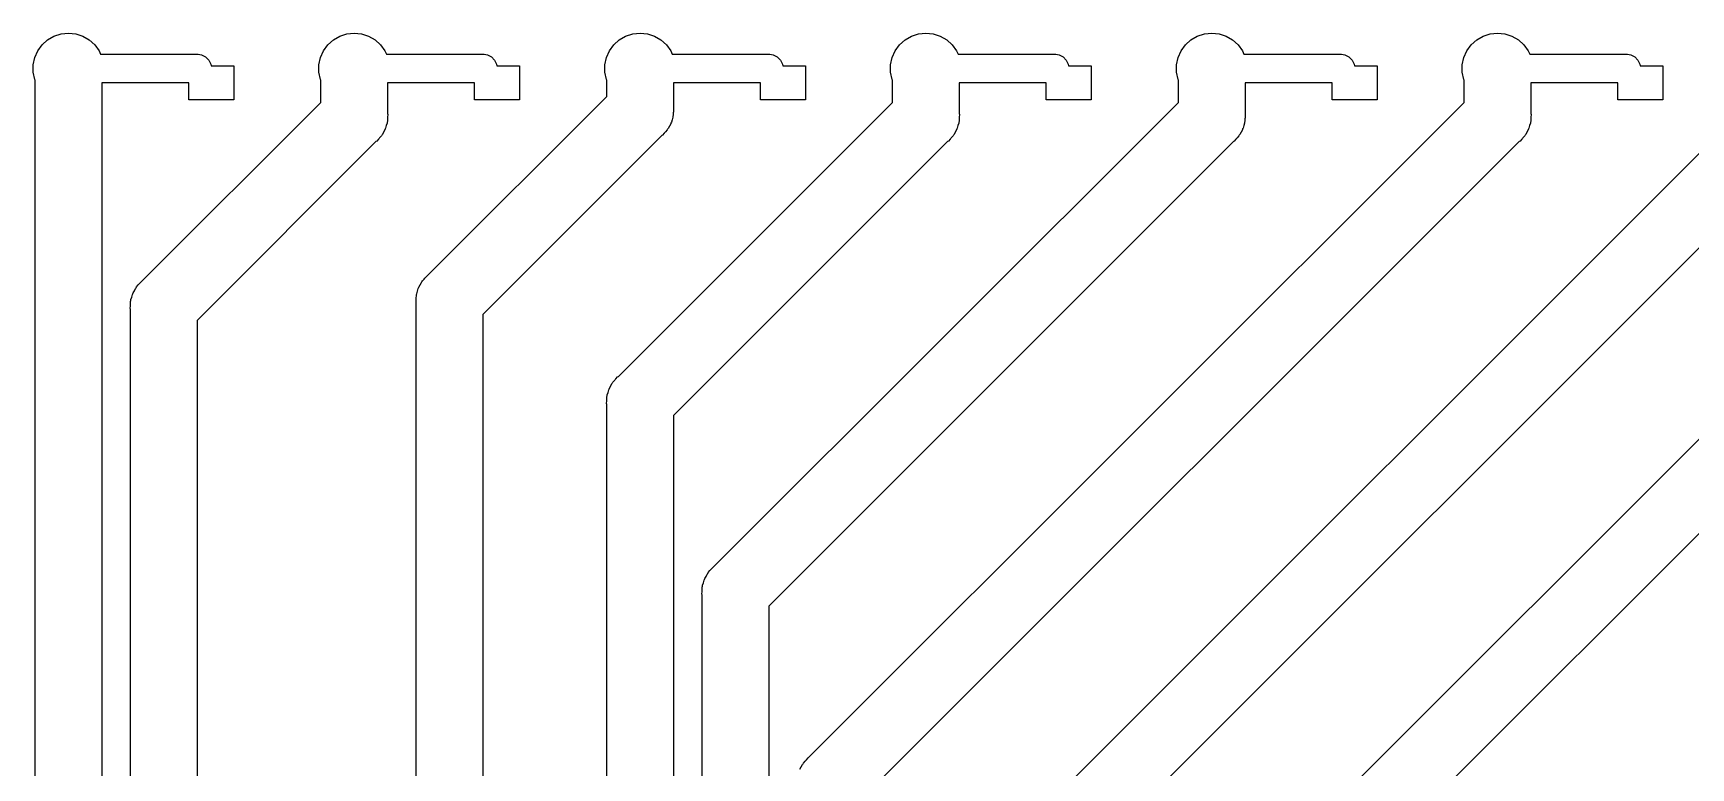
# Model space of a CAD drawing. Extents: x 2.6 to 8.89, y -5.84 to -1.91.
# Drawn here: x 5.963 to 7.703, y -4.484 to -3.713 of the extents above; entities that cross this region are included whole.
import ezdxf

# ---------------------------------------------------------------- set-up
doc = ezdxf.new("R2010")
doc.units = 0
doc.header["$MEASUREMENT"] = 0
doc.layers.add('BLACK', color=7, linetype='CONTINUOUS')

msp = doc.modelspace()

# ---------------------------------------------------------------- linework, layer by layer
at = {"layer": 'BLACK', "linetype": 'CONTINUOUS'}
for p, q in [((5.97235, -3.72511), (5.97813, -3.7199)), ((5.97813, -3.7199), (5.98487, -3.71601)), ((5.98487, -3.71601), (5.99226, -3.71361)), ((5.99226, -3.71361), (6, -3.7128)), ((6, -3.7128), (6.00774, -3.71361)), ((6.00774, -3.71361), (6.01513, -3.71601)), ((6.01513, -3.71601), (6.02187, -3.7199)), ((6.02187, -3.7199), (6.02765, -3.72511)), ((6.27235, -3.72511), (6.27813, -3.7199)), ((6.27813, -3.7199), (6.28487, -3.71601)), ((6.28487, -3.71601), (6.29226, -3.71361)), ((6.29226, -3.71361), (6.3, -3.7128)), ((6.3, -3.7128), (6.30774, -3.71361)), ((6.30774, -3.71361), (6.31513, -3.71601)), ((6.31513, -3.71601), (6.32187, -3.7199)), ((6.32187, -3.7199), (6.32765, -3.72511)), ((6.57235, -3.72511), (6.57813, -3.7199)), ((6.57813, -3.7199), (6.58487, -3.71601)), ((6.58487, -3.71601), (6.59226, -3.71361)), ((6.59226, -3.71361), (6.6, -3.7128)), ((6.6, -3.7128), (6.60774, -3.71361)), ((6.60774, -3.71361), (6.61513, -3.71601)), ((6.61513, -3.71601), (6.62187, -3.7199)), ((6.62187, -3.7199), (6.62765, -3.72511)), ((6.87235, -3.72511), (6.87813, -3.7199)), ((6.87813, -3.7199), (6.88487, -3.71601)), ((6.88487, -3.71601), (6.89226, -3.71361)), ((6.89226, -3.71361), (6.9, -3.7128)), ((6.9, -3.7128), (6.90774, -3.71361)), ((6.90774, -3.71361), (6.91513, -3.71601)), ((6.91513, -3.71601), (6.92187, -3.7199)), ((6.92187, -3.7199), (6.92765, -3.72511)), ((7.17235, -3.72511), (7.17813, -3.7199)), ((7.17813, -3.7199), (7.18487, -3.71601)), ((7.18487, -3.71601), (7.19226, -3.71361)), ((7.19226, -3.71361), (7.2, -3.7128)), ((7.2, -3.7128), (7.20774, -3.71361)), ((7.20774, -3.71361), (7.21513, -3.71601)), ((7.21513, -3.71601), (7.22187, -3.7199)), ((7.22187, -3.7199), (7.22765, -3.72511)), ((7.47235, -3.72511), (7.47813, -3.7199)), ((7.47813, -3.7199), (7.48487, -3.71601)), ((7.48487, -3.71601), (7.49226, -3.71361)), ((7.49226, -3.71361), (7.5, -3.7128)), ((7.5, -3.7128), (7.50774, -3.71361)), ((7.50774, -3.71361), (7.51513, -3.71601)), ((7.51513, -3.71601), (7.52187, -3.7199)), ((7.52187, -3.7199), (7.52765, -3.72511)), ((5.963, -3.74611), (5.96462, -3.7385)), ((5.96462, -3.7385), (5.96778, -3.7314)), ((5.96778, -3.7314), (5.97235, -3.72511)), ((6.02765, -3.72511), (6.03222, -3.7314)), ((6.03222, -3.7314), (6.03382, -3.735)), ((6.03382, -3.735), (6.13622, -3.735)), ((6.13622, -3.735), (6.13973, -3.73556)), ((6.13973, -3.73556), (6.14397, -3.73771)), ((6.14397, -3.73771), (6.14733, -3.74107)), ((6.263, -3.74611), (6.26462, -3.7385)), ((6.26462, -3.7385), (6.26778, -3.7314)), ((6.26778, -3.7314), (6.27235, -3.72511)), ((6.32765, -3.72511), (6.33222, -3.7314)), ((6.33222, -3.7314), (6.33382, -3.735)), ((6.33382, -3.735), (6.43622, -3.735)), ((6.43622, -3.735), (6.43973, -3.73556)), ((6.43973, -3.73556), (6.44397, -3.73771)), ((6.44397, -3.73771), (6.44733, -3.74107)), ((6.563, -3.74611), (6.56462, -3.7385)), ((6.56462, -3.7385), (6.56778, -3.7314)), ((6.56778, -3.7314), (6.57235, -3.72511)), ((6.62765, -3.72511), (6.63222, -3.7314)), ((6.63222, -3.7314), (6.63382, -3.735)), ((6.63382, -3.735), (6.73622, -3.735)), ((6.73622, -3.735), (6.73973, -3.73556)), ((6.73973, -3.73556), (6.74397, -3.73771)), ((6.74397, -3.73771), (6.74733, -3.74107)), ((6.863, -3.74611), (6.86462, -3.7385)), ((6.86462, -3.7385), (6.86778, -3.7314)), ((6.86778, -3.7314), (6.87235, -3.72511)), ((6.92765, -3.72511), (6.93222, -3.7314)), ((6.93222, -3.7314), (6.93382, -3.735)), ((6.93382, -3.735), (7.03622, -3.735)), ((7.03622, -3.735), (7.03973, -3.73556)), ((7.03973, -3.73556), (7.04397, -3.73771)), ((7.04397, -3.73771), (7.04733, -3.74107)), ((7.163, -3.74611), (7.16462, -3.7385)), ((7.16462, -3.7385), (7.16778, -3.7314)), ((7.16778, -3.7314), (7.17235, -3.72511)), ((7.22765, -3.72511), (7.23222, -3.7314)), ((7.23222, -3.7314), (7.23382, -3.735)), ((7.23382, -3.735), (7.33622, -3.735)), ((7.33622, -3.735), (7.33973, -3.73556)), ((7.33973, -3.73556), (7.34397, -3.73771)), ((7.34397, -3.73771), (7.34733, -3.74107)), ((7.463, -3.74611), (7.46462, -3.7385)), ((7.46462, -3.7385), (7.46778, -3.7314)), ((7.46778, -3.7314), (7.47235, -3.72511)), ((7.52765, -3.72511), (7.53222, -3.7314)), ((7.53222, -3.7314), (7.53382, -3.735)), ((7.53382, -3.735), (7.63622, -3.735)), ((7.63622, -3.735), (7.63973, -3.73556)), ((7.63973, -3.73556), (7.64397, -3.73771)), ((7.64397, -3.73771), (7.64733, -3.74107)), ((5.963, -3.75389), (5.963, -3.74611)), ((5.96462, -3.7615), (5.963, -3.75389)), ((6.14733, -3.74107), (6.14948, -3.74531)), ((6.14948, -3.74531), (6.14979, -3.74724)), ((6.14979, -3.74724), (6.17362, -3.74724)), ((6.17362, -3.74724), (6.17362, -3.78268)), ((6.263, -3.75389), (6.263, -3.74611)), ((6.26462, -3.7615), (6.263, -3.75389)), ((6.44733, -3.74107), (6.44948, -3.74531)), ((6.44948, -3.74531), (6.44979, -3.74724)), ((6.44979, -3.74724), (6.47362, -3.74724)), ((6.47362, -3.74724), (6.47362, -3.78268)), ((6.563, -3.75389), (6.563, -3.74611)), ((6.56462, -3.7615), (6.563, -3.75389)), ((6.74733, -3.74107), (6.74948, -3.74531)), ((6.74948, -3.74531), (6.74979, -3.74724)), ((6.74979, -3.74724), (6.77362, -3.74724)), ((6.77362, -3.74724), (6.77362, -3.78268)), ((6.863, -3.75389), (6.863, -3.74611)), ((6.86462, -3.7615), (6.863, -3.75389)), ((7.04733, -3.74107), (7.04948, -3.74531)), ((7.04948, -3.74531), (7.04979, -3.74724)), ((7.04979, -3.74724), (7.07362, -3.74724)), ((7.07362, -3.74724), (7.07362, -3.78268)), ((7.163, -3.75389), (7.163, -3.74611)), ((7.16462, -3.7615), (7.163, -3.75389)), ((7.34733, -3.74107), (7.34948, -3.74531)), ((7.34948, -3.74531), (7.34979, -3.74724)), ((7.34979, -3.74724), (7.37362, -3.74724)), ((7.37362, -3.74724), (7.37362, -3.78268)), ((7.463, -3.75389), (7.463, -3.74611)), ((7.46462, -3.7615), (7.463, -3.75389)), ((7.64733, -3.74107), (7.64948, -3.74531)), ((7.64948, -3.74531), (7.64979, -3.74724)), ((7.64979, -3.74724), (7.67362, -3.74724)), ((7.67362, -3.74724), (7.67362, -3.78268)), ((5.965, -3.76236), (5.96462, -3.7615)), ((5.965, -5.10183), (5.965, -3.76236)), ((6.12638, -3.765), (6.035, -3.765)), ((6.035, -3.765), (6.035, -5.10183)), ((6.12638, -3.78268), (6.12638, -3.765)), ((6.265, -3.76236), (6.26462, -3.7615)), ((6.265, -3.7855), (6.265, -3.76236)), ((6.42638, -3.765), (6.335, -3.765)), ((6.335, -3.765), (6.335, -3.79725)), ((6.42638, -3.78268), (6.42638, -3.765)), ((6.565, -3.76236), (6.56462, -3.7615)), ((6.565, -3.77925), (6.565, -3.76236)), ((6.72638, -3.765), (6.635, -3.765)), ((6.635, -3.765), (6.635, -3.791)), ((6.72638, -3.78268), (6.72638, -3.765)), ((6.865, -3.76236), (6.86462, -3.7615)), ((6.865, -3.7855), (6.865, -3.76236)), ((7.02638, -3.765), (6.935, -3.765)), ((6.935, -3.765), (6.935, -3.79725)), ((7.02638, -3.78268), (7.02638, -3.765)), ((7.165, -3.76236), (7.16462, -3.7615)), ((7.165, -3.7855), (7.165, -3.76236)), ((7.32638, -3.765), (7.235, -3.765)), ((7.235, -3.765), (7.235, -3.79725)), ((7.32638, -3.78268), (7.32638, -3.765)), ((7.465, -3.76236), (7.46462, -3.7615)), ((7.465, -3.7855), (7.465, -3.76236)), ((7.62638, -3.765), (7.535, -3.765)), ((7.535, -3.765), (7.535, -3.79725)), ((7.62638, -3.78268), (7.62638, -3.765)), ((6.0772, -3.9733), (6.265, -3.7855)), ((6.17362, -3.78268), (6.12638, -3.78268)), ((6.3772, -3.96705), (6.565, -3.77925)), ((6.47362, -3.78268), (6.42638, -3.78268)), ((6.5772, -4.0733), (6.865, -3.7855)), ((6.635, -3.791), (6.63514, -3.79191)), ((6.63514, -3.79191), (6.635, -3.79467)), ((6.6772, -4.2733), (7.165, -3.7855)), ((6.77362, -3.78268), (6.72638, -3.78268)), ((6.7772, -4.4733), (7.465, -3.7855)), ((6.8772, -4.6733), (7.765, -3.7855)), ((6.9772, -4.8733), (8.065, -3.7855)), ((7.07362, -3.78268), (7.02638, -3.78268)), ((7.37362, -3.78268), (7.32638, -3.78268)), ((7.67362, -3.78268), (7.62638, -3.78268)), ((6.33357, -3.80994), (6.33286, -3.81261)), ((6.33442, -3.80732), (6.33357, -3.80994)), ((6.33452, -3.8064), (6.33442, -3.80732)), ((6.33476, -3.80551), (6.33452, -3.8064)), ((6.3349, -3.80275), (6.33476, -3.80551)), ((6.335, -3.80183), (6.3349, -3.80275)), ((6.335, -3.79725), (6.33514, -3.79816)), ((6.33514, -3.79816), (6.335, -3.80092)), ((6.335, -3.80092), (6.335, -3.80183)), ((6.63215, -3.80806), (6.63077, -3.81046)), ((6.63244, -3.80719), (6.63215, -3.80806)), ((6.63286, -3.80636), (6.63244, -3.80719)), ((6.63357, -3.80369), (6.63286, -3.80636)), ((6.63442, -3.80107), (6.63357, -3.80369)), ((6.63452, -3.80015), (6.63442, -3.80107)), ((6.63476, -3.79926), (6.63452, -3.80015)), ((6.6349, -3.7965), (6.63476, -3.79926)), ((6.635, -3.79558), (6.6349, -3.7965)), ((6.635, -3.79467), (6.635, -3.79558)), ((6.93357, -3.80994), (6.93286, -3.81261)), ((6.93442, -3.80732), (6.93357, -3.80994)), ((6.93452, -3.8064), (6.93442, -3.80732)), ((6.93476, -3.80551), (6.93452, -3.8064)), ((6.9349, -3.80275), (6.93476, -3.80551)), ((6.935, -3.80183), (6.9349, -3.80275)), ((6.935, -3.79725), (6.93514, -3.79816)), ((6.93514, -3.79816), (6.935, -3.80092)), ((6.935, -3.80092), (6.935, -3.80183)), ((7.23357, -3.80994), (7.23286, -3.81261)), ((7.23442, -3.80732), (7.23357, -3.80994)), ((7.23452, -3.8064), (7.23442, -3.80732)), ((7.23476, -3.80551), (7.23452, -3.8064)), ((7.2349, -3.80275), (7.23476, -3.80551)), ((7.235, -3.80183), (7.2349, -3.80275)), ((7.235, -3.79725), (7.23514, -3.79816)), ((7.23514, -3.79816), (7.235, -3.80092)), ((7.235, -3.80092), (7.235, -3.80183)), ((7.53357, -3.80994), (7.53286, -3.81261)), ((7.53442, -3.80732), (7.53357, -3.80994)), ((7.53452, -3.8064), (7.53442, -3.80732)), ((7.53476, -3.80551), (7.53452, -3.8064)), ((7.5349, -3.80275), (7.53476, -3.80551)), ((7.535, -3.80183), (7.5349, -3.80275)), ((7.535, -3.79725), (7.53514, -3.79816)), ((7.53514, -3.79816), (7.535, -3.80092)), ((7.535, -3.80092), (7.535, -3.80183)), ((6.3228, -3.8267), (6.135, -4.0145)), ((6.32355, -3.82615), (6.3228, -3.8267)), ((6.3254, -3.8241), (6.32355, -3.82615)), ((6.32605, -3.82345), (6.3254, -3.8241)), ((6.32662, -3.82274), (6.32605, -3.82345)), ((6.32847, -3.82069), (6.32662, -3.82274)), ((6.32893, -3.81989), (6.32847, -3.82069)), ((6.32952, -3.81917), (6.32893, -3.81989)), ((6.33077, -3.81671), (6.32952, -3.81917)), ((6.33215, -3.81431), (6.33077, -3.81671)), ((6.33244, -3.81344), (6.33215, -3.81431)), ((6.33286, -3.81261), (6.33244, -3.81344)), ((6.6228, -3.82045), (6.435, -4.00825)), ((6.62355, -3.8199), (6.6228, -3.82045)), ((6.6254, -3.81785), (6.62355, -3.8199)), ((6.62605, -3.8172), (6.6254, -3.81785)), ((6.62662, -3.81649), (6.62605, -3.8172)), ((6.62847, -3.81444), (6.62662, -3.81649)), ((6.62893, -3.81364), (6.62847, -3.81444)), ((6.62952, -3.81292), (6.62893, -3.81364)), ((6.63077, -3.81046), (6.62952, -3.81292)), ((6.9228, -3.8267), (6.635, -4.1145)), ((7.2228, -3.8267), (6.735, -4.3145)), ((7.5228, -3.8267), (6.835, -4.5145)), ((6.92355, -3.82615), (6.9228, -3.8267)), ((6.9254, -3.8241), (6.92355, -3.82615)), ((6.92605, -3.82345), (6.9254, -3.8241)), ((6.92662, -3.82274), (6.92605, -3.82345)), ((6.92847, -3.82069), (6.92662, -3.82274)), ((6.92893, -3.81989), (6.92847, -3.82069)), ((6.92952, -3.81917), (6.92893, -3.81989)), ((6.93077, -3.81671), (6.92952, -3.81917)), ((6.93215, -3.81431), (6.93077, -3.81671)), ((6.93244, -3.81344), (6.93215, -3.81431)), ((6.93286, -3.81261), (6.93244, -3.81344)), ((7.8228, -3.8267), (6.935, -4.7145)), ((8.1228, -3.8267), (7.035, -4.9145)), ((7.22355, -3.82615), (7.2228, -3.8267)), ((7.2254, -3.8241), (7.22355, -3.82615)), ((7.22605, -3.82345), (7.2254, -3.8241)), ((7.22662, -3.82274), (7.22605, -3.82345)), ((7.22847, -3.82069), (7.22662, -3.82274)), ((7.22893, -3.81989), (7.22847, -3.82069)), ((7.22952, -3.81917), (7.22893, -3.81989)), ((7.23077, -3.81671), (7.22952, -3.81917)), ((7.23215, -3.81431), (7.23077, -3.81671)), ((7.23244, -3.81344), (7.23215, -3.81431)), ((7.23286, -3.81261), (7.23244, -3.81344)), ((7.52355, -3.82615), (7.5228, -3.8267)), ((7.5254, -3.8241), (7.52355, -3.82615)), ((7.52605, -3.82345), (7.5254, -3.8241)), ((7.52662, -3.82274), (7.52605, -3.82345)), ((7.52847, -3.82069), (7.52662, -3.82274)), ((7.52893, -3.81989), (7.52847, -3.82069)), ((7.52952, -3.81917), (7.52893, -3.81989)), ((7.53077, -3.81671), (7.52952, -3.81917)), ((7.53215, -3.81431), (7.53077, -3.81671)), ((7.53244, -3.81344), (7.53215, -3.81431)), ((7.53286, -3.81261), (7.53244, -3.81344)), ((6.06785, -3.98569), (6.06923, -3.98329)), ((6.06923, -3.98329), (6.07048, -3.98083)), ((6.07048, -3.98083), (6.07107, -3.98011)), ((6.07107, -3.98011), (6.07153, -3.97931)), ((6.07153, -3.97931), (6.07338, -3.97726)), ((6.07338, -3.97726), (6.07395, -3.97655)), ((6.07395, -3.97655), (6.0746, -3.9759)), ((6.0746, -3.9759), (6.07645, -3.97385)), ((6.07645, -3.97385), (6.0772, -3.9733)), ((6.36558, -3.98643), (6.36643, -3.98381)), ((6.36643, -3.98381), (6.36714, -3.98114)), ((6.36714, -3.98114), (6.36756, -3.98031)), ((6.36756, -3.98031), (6.36785, -3.97944)), ((6.36785, -3.97944), (6.36923, -3.97704)), ((6.36923, -3.97704), (6.37048, -3.97458)), ((6.37048, -3.97458), (6.37107, -3.97386)), ((6.37107, -3.97386), (6.37153, -3.97306)), ((6.37153, -3.97306), (6.37338, -3.97101)), ((6.37338, -3.97101), (6.37395, -3.9703)), ((6.37395, -3.9703), (6.3746, -3.96965)), ((6.3746, -3.96965), (6.37645, -3.9676)), ((6.37645, -3.9676), (6.3772, -3.96705)), ((6.06486, -4.00184), (6.065, -3.99908)), ((6.065, -3.99817), (6.0651, -3.99725)), ((6.065, -3.99908), (6.065, -3.99817)), ((6.0651, -3.99725), (6.06524, -3.99449)), ((6.06524, -3.99449), (6.06548, -3.9936)), ((6.06548, -3.9936), (6.06558, -3.99268)), ((6.06558, -3.99268), (6.06643, -3.99006)), ((6.06643, -3.99006), (6.06714, -3.98739)), ((6.06714, -3.98739), (6.06756, -3.98656)), ((6.06756, -3.98656), (6.06785, -3.98569)), ((6.36486, -3.99559), (6.365, -3.99283)), ((6.365, -3.9965), (6.36486, -3.99559)), ((6.365, -3.99192), (6.3651, -3.991)), ((6.365, -3.99283), (6.365, -3.99192)), ((6.365, -5.10183), (6.365, -3.9965)), ((6.3651, -3.991), (6.36524, -3.98824)), ((6.36524, -3.98824), (6.36548, -3.98735)), ((6.36548, -3.98735), (6.36558, -3.98643)), ((6.065, -4.00275), (6.06486, -4.00184)), ((6.065, -5.10183), (6.065, -4.00275)), ((6.135, -4.0145), (6.135, -5.10183)), ((6.435, -4.00825), (6.435, -5.10183)), ((6.56643, -4.09006), (6.56714, -4.08739)), ((6.56714, -4.08739), (6.56756, -4.08656)), ((6.56756, -4.08656), (6.56785, -4.08569)), ((6.56785, -4.08569), (6.56923, -4.08329)), ((6.56923, -4.08329), (6.57048, -4.08083)), ((6.57048, -4.08083), (6.57107, -4.08011)), ((6.57107, -4.08011), (6.57153, -4.07931)), ((6.57153, -4.07931), (6.57338, -4.07726)), ((6.57338, -4.07726), (6.57395, -4.07655)), ((6.57395, -4.07655), (6.5746, -4.0759)), ((6.5746, -4.0759), (6.57645, -4.07385)), ((6.57645, -4.07385), (6.5772, -4.0733)), ((6.56486, -4.10184), (6.565, -4.09908)), ((6.565, -4.10275), (6.56486, -4.10184)), ((6.565, -4.09817), (6.5651, -4.09725)), ((6.565, -4.09908), (6.565, -4.09817)), ((6.565, -5.10183), (6.565, -4.10275)), ((6.5651, -4.09725), (6.56524, -4.09449)), ((6.56524, -4.09449), (6.56548, -4.0936)), ((6.56548, -4.0936), (6.56558, -4.09268)), ((6.56558, -4.09268), (6.56643, -4.09006)), ((6.635, -4.1145), (6.635, -5.10183)), ((6.67107, -4.28011), (6.67153, -4.27931)), ((6.67153, -4.27931), (6.67338, -4.27726)), ((6.67338, -4.27726), (6.67395, -4.27655)), ((6.67395, -4.27655), (6.6746, -4.2759)), ((6.6746, -4.2759), (6.67645, -4.27385)), ((6.67645, -4.27385), (6.6772, -4.2733)), ((6.665, -4.29817), (6.6651, -4.29725)), ((6.6651, -4.29725), (6.66524, -4.29449)), ((6.66524, -4.29449), (6.66548, -4.2936)), ((6.66548, -4.2936), (6.66558, -4.29268)), ((6.66558, -4.29268), (6.66643, -4.29006)), ((6.66643, -4.29006), (6.66714, -4.28739)), ((6.66714, -4.28739), (6.66756, -4.28656)), ((6.66756, -4.28656), (6.66785, -4.28569)), ((6.66785, -4.28569), (6.66923, -4.28329)), ((6.66923, -4.28329), (6.67048, -4.28083)), ((6.67048, -4.28083), (6.67107, -4.28011)), ((6.66486, -4.30184), (6.665, -4.29908)), ((6.665, -4.30275), (6.66486, -4.30184)), ((6.665, -4.29908), (6.665, -4.29817)), ((6.665, -5.10183), (6.665, -4.30275)), ((6.735, -4.3145), (6.735, -5.10183)), ((6.76785, -4.48569), (6.76923, -4.48329)), ((6.76923, -4.48329), (6.77048, -4.48083)), ((6.77048, -4.48083), (6.77107, -4.48011)), ((6.77107, -4.48011), (6.77153, -4.47931)), ((6.77153, -4.47931), (6.77338, -4.47726)), ((6.77338, -4.47726), (6.77395, -4.47655)), ((6.77395, -4.47655), (6.7746, -4.4759)), ((6.7746, -4.4759), (6.77645, -4.47385)), ((6.77645, -4.47385), (6.7772, -4.4733))]:
    msp.add_line(p, q, dxfattribs=at)

doc.saveas('drawing.dxf')
